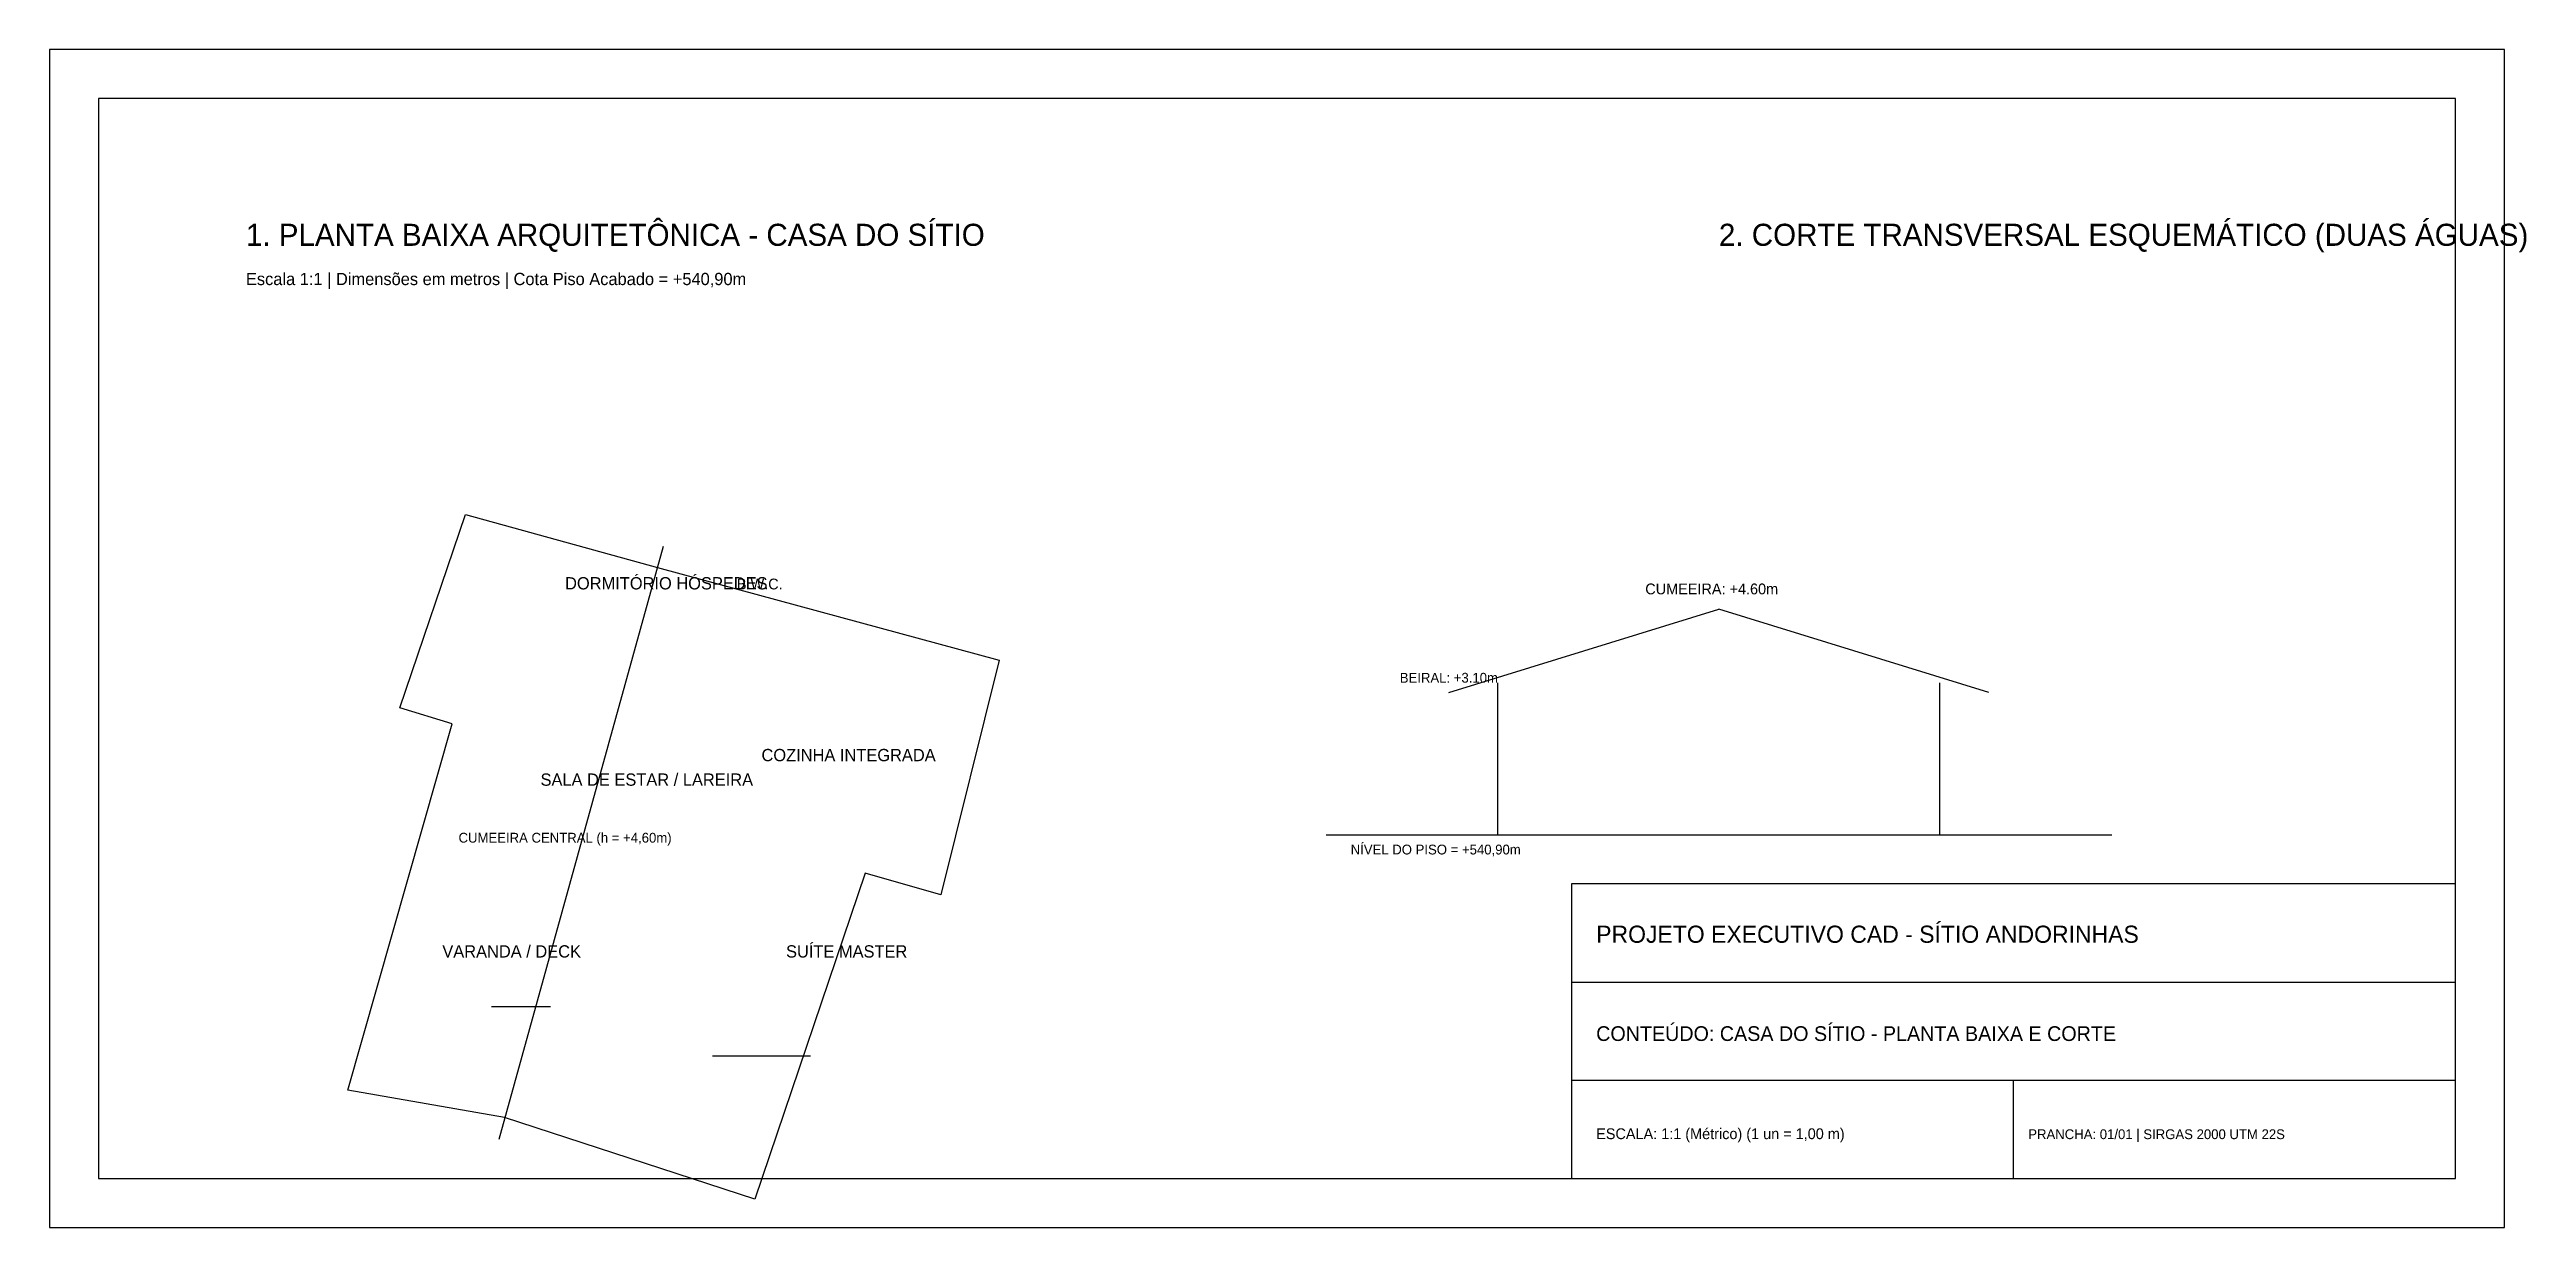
# Model space of a CAD drawing. Header units: metres. Extents: x -12 to 38.4, y -8 to 16.
import ezdxf

# ---------------------------------------------------------------- set-up
doc = ezdxf.new("R2010")
doc.units = ezdxf.units.M
for name, color, linetype in [('ARQ_COBERTURA', 1, 'Continuous'), ('ARQ_ESQUADRIAS', 4, 'Continuous'), ('ARQ_PAREDES', 7, 'Continuous'), ('ARQ_PISO_LAJE', 8, 'Continuous'), ('PRANCHA_SELO', 7, 'Continuous'), ('TEXTOS', 2, 'Continuous'), ('TITULOS', 7, 'Continuous')]:
    doc.layers.add(name, color=color, linetype=linetype)

msp = doc.modelspace()

# ---------------------------------------------------------------- linework, layer by layer
at = {"layer": 'ARQ_COBERTURA'}
for p, q in [((-2.842, -6.201), (0.503, 5.884)), ((16.5, 2.9), (22, 4.6)), ((27.5, 2.9), (22, 4.6))]:
    msp.add_line(p, q, dxfattribs=at)
at = {"layer": 'ARQ_ESQUADRIAS'}
for p, q in [((-3, -3.5), (-1.8, -3.5)), ((1.5, -4.5), (3.5, -4.5))]:
    msp.add_line(p, q, dxfattribs=at)
at = {"layer": 'ARQ_PAREDES'}
for p, q in [((17.5, 0), (17.5, 3.1)), ((26.5, 0), (26.5, 3.1))]:
    msp.add_line(p, q, dxfattribs=at)
msp.add_lwpolyline([(-2.737, -5.761), (-5.927, -5.201), (-3.797, 2.259), (-4.867, 2.589), (-3.527, 6.529), (0.383, 5.449), (7.343, 3.559), (6.153, -1.221), (4.613, -0.781), (2.363, -7.421)], close=True, dxfattribs=at)
at = {"layer": 'ARQ_PISO_LAJE'}
msp.add_line((14, 0), (30, 0), dxfattribs=at)
at = {"layer": 'PRANCHA_SELO'}
for p, q in [((19, -3), (37, -3)), ((19, -5), (37, -5)), ((28, -7), (28, -5))]:
    msp.add_line(p, q, dxfattribs=at)
for points in [[(-12, -8), (38, -8), (38, 16), (-12, 16)], [(-11, -7), (37, -7), (37, 15), (-11, 15)], [(19, -7), (37, -7), (37, -1), (19, -1)]]:
    msp.add_lwpolyline(points, close=True, dxfattribs=at)

# ---------------------------------------------------------------- texts
at = {"layer": 'ARQ_COBERTURA'}
for s, height, p in [('CUMEEIRA: +4.60m', 0.22, (20.5, 4.9)), ('BEIRAL: +3.10m', 0.2, (15.5, 3.1)), ('CUMEEIRA CENTRAL (h = +4,60m)', 0.2, (-3.67, -0.159))]:
    msp.add_text(s, height=height, dxfattribs=at).set_placement(p)
at = {"layer": 'TEXTOS'}
for s, height, p in [('Escala 1:1 | Dimensões em metros | Cota Piso Acabado = +540,90m', 0.25, (-8, 11.2)), ('DORMITÓRIO HÓSPEDES', 0.25, (-1.5, 5)), ('B.W.C.', 0.22, (2, 5)), ('COZINHA INTEGRADA', 0.25, (2.5, 1.5)), ('SALA DE ESTAR / LAREIRA', 0.25, (-2, 1)), ('NÍVEL DO PISO = +540,90m', 0.2, (14.5, -0.4)), ('VARANDA / DECK', 0.25, (-4, -2.5)), ('SUÍTE MASTER', 0.25, (3, -2.5)), ('CONTEÚDO: CASA DO SÍTIO - PLANTA BAIXA E CORTE', 0.3, (19.5, -4.2)), ('ESCALA: 1:1 (Métrico) (1 un = 1,00 m)', 0.22, (19.5, -6.2)), ('PRANCHA: 01/01 | SIRGAS 2000 UTM 22S', 0.2, (28.3, -6.2))]:
    msp.add_text(s, height=height, dxfattribs=at).set_placement(p)
at = {"layer": 'TITULOS'}
for s, height, p in [('1. PLANTA BAIXA ARQUITETÔNICA - CASA DO SÍTIO', 0.45, (-8, 12)), ('2. CORTE TRANSVERSAL ESQUEMÁTICO (DUAS ÁGUAS)', 0.45, (22, 12)), ('PROJETO EXECUTIVO CAD - SÍTIO ANDORINHAS', 0.35, (19.5, -2.2))]:
    msp.add_text(s, height=height, dxfattribs=at).set_placement(p)

doc.saveas('drawing.dxf')
